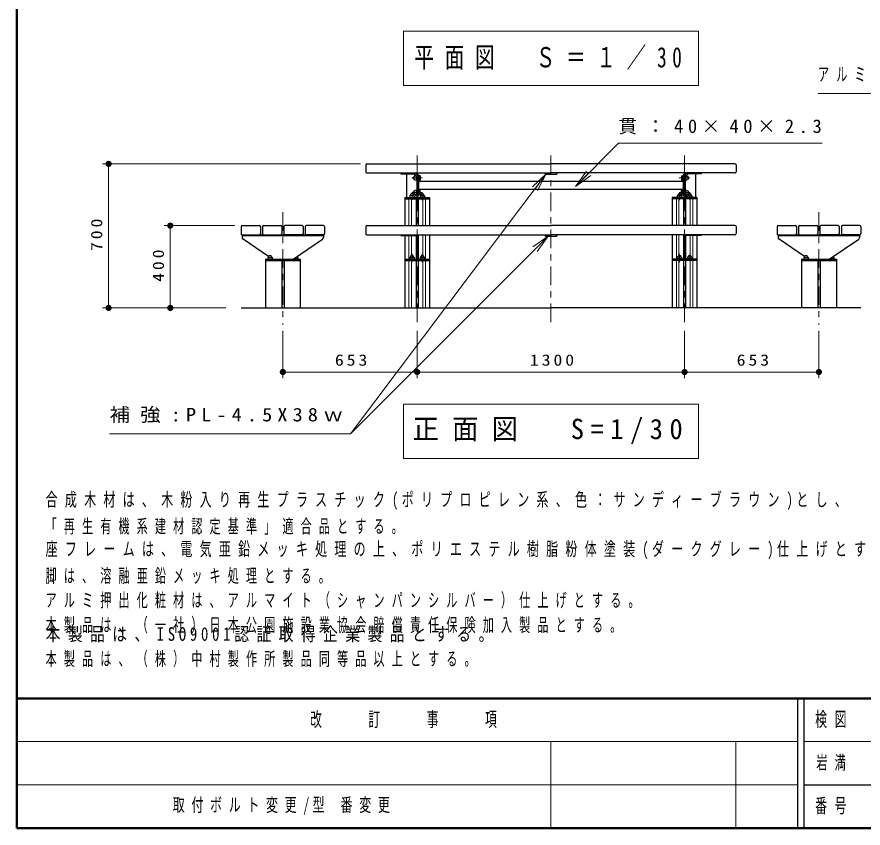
# Model space of a CAD drawing. Units: millimetres on the paper, with parts at other scales. Extents: x -365 to 0, y 0 to 257.
# Drawn here: x -365 to -227.9, y 0 to 131.4 of the extents above; entities that cross this region are included whole.
import ezdxf

# ---------------------------------------------------------------- set-up
doc = ezdxf.new("R2010")
doc.units = ezdxf.units.MM
doc.linetypes.add('USER1', pattern=[4.5, 2.5, -2])
doc.linetypes.add('USER2', pattern=[6, 3, -1, 1, -1])
doc.layers.add('LY_1', color=7, linetype='Continuous', lineweight=25)
doc.layers.add('LY_3', color=7, linetype='Continuous', lineweight=13)
doc.styles.add('ＭＳ ゴシック', font='')
doc.styles.get('ＭＳ ゴシック').set_extended_font_data('MS Gothic')

# ---------------------------------------------------------------- blocks, each defined once
blk = doc.blocks.new('filled_dot')
at = {"color": 0, "linetype": 'Continuous', "lineweight": -2, "const_width": 1.25}
blk.add_lwpolyline([(-0.625, 0, 1), (0.625, 0, 1)], format="xyb", close=True, dxfattribs=at)

msp = doc.modelspace()

# ---------------------------------------------------------------- linework, layer by layer
at = {"layer": 'LY_1', "lineweight": 13}
for p, q in [((-302.377, 129.054), (-302.377, 120.254)), ((-254.577, 129.054), (-302.377, 129.054)), ((-254.577, 120.254), (-254.577, 129.054)), ((-302.377, 120.254), (-254.577, 120.254)), ((-309.31, 107.574), (-351.143, 107.574)), ((-350.143, 84.241), (-350.143, 107.574)), ((-279.236, 105.943), (-310.959, 63.83)), ((-281.441, 103.847), (-279.236, 105.943)), ((-279.236, 105.943), (-281.041, 103.547)), ((-279.236, 105.943), (-280.642, 103.246)), ((-274.487, 103.938), (-272.719, 106.413)), ((-274.487, 103.938), (-272.366, 106.059)), ((-272.012, 105.706), (-274.487, 103.938)), ((-301.477, 101.941), (-301.477, 97.574)), ((-301.066, 101.941), (-301.066, 97.574)), ((-299.22, 101.941), (-299.22, 97.574)), ((-298.81, 101.941), (-298.81, 97.574)), ((-258.143, 101.941), (-258.143, 97.574)), ((-257.733, 101.941), (-257.733, 97.574)), ((-255.887, 101.941), (-255.887, 97.574)), ((-255.477, 101.941), (-255.477, 97.574)), ((-329.677, 97.574), (-341.143, 97.574)), ((-340.143, 84.241), (-340.143, 97.574)), ((-299.22, 96.108), (-299.22, 92.743)), ((-298.81, 96.108), (-298.81, 92.141)), ((-258.143, 96.108), (-258.143, 92.141)), ((-257.733, 96.108), (-257.733, 92.743)), ((-301.477, 95.958), (-301.477, 92.141)), ((-301.066, 95.958), (-301.066, 92.743)), ((-281.381, 94.115), (-278.906, 95.883)), ((-278.906, 95.883), (-281.028, 93.761)), ((-278.906, 95.883), (-280.674, 93.408)), ((-255.887, 95.958), (-255.887, 92.743)), ((-255.477, 95.958), (-255.477, 92.141)), ((-301.477, 91.941), (-301.477, 84.241)), ((-301.066, 91.941), (-301.066, 84.241)), ((-299.22, 91.941), (-299.22, 84.241)), ((-298.81, 91.941), (-298.81, 84.241)), ((-258.143, 91.941), (-258.143, 84.241)), ((-257.733, 91.941), (-257.733, 84.241)), ((-255.887, 91.941), (-255.887, 84.241)), ((-255.477, 91.941), (-255.477, 84.241)), ((-331.143, 84.241), (-351.143, 84.241)), ((-331.143, 84.241), (-341.143, 84.241)), ((-321.91, 80.512), (-321.91, 72.86)), ((-300.143, 80.512), (-300.143, 72.86)), ((-256.81, 80.512), (-256.81, 72.86)), ((-235.043, 80.512), (-235.043, 72.86)), ((-300.143, 73.86), (-321.91, 73.86)), ((-256.81, 73.86), (-300.143, 73.86)), ((-235.043, 73.86), (-256.81, 73.86)), ((-302.377, 68.641), (-302.377, 59.841)), ((-254.577, 68.641), (-302.377, 68.641)), ((-254.577, 59.841), (-254.577, 68.641)), ((-302.377, 59.841), (-254.577, 59.841))]:
    msp.add_line(p, q, dxfattribs=at)
at = {"layer": 'LY_1', "linetype": 'USER2', "lineweight": 13}
for p, q in [((-300.143, 108.941), (-300.143, 81.512)), ((-278.477, 108.941), (-278.477, 81.512)), ((-256.81, 108.941), (-256.81, 81.512)), ((-301.009, 105.291), (-299.288, 105.291)), ((-255.944, 105.291), (-257.665, 105.291)), ((-301.009, 102.958), (-299.288, 102.958)), ((-300.977, 102.992), (-300.977, 101.766)), ((-299.31, 102.992), (-299.31, 101.672)), ((-255.944, 102.958), (-257.665, 102.958)), ((-257.643, 102.992), (-257.643, 101.672)), ((-255.977, 102.992), (-255.977, 101.766)), ((-321.91, 99.741), (-321.91, 81.512)), ((-235.043, 99.741), (-235.043, 81.512)), ((-300.977, 92.992), (-300.977, 91.766)), ((-299.31, 92.992), (-299.31, 91.672)), ((-257.643, 92.992), (-257.643, 91.672)), ((-255.977, 92.992), (-255.977, 91.766))]:
    msp.add_line(p, q, dxfattribs=at)
at = {"layer": 'LY_1'}
for p, q in [((-308.477, 107.408), (-308.477, 106.274)), ((-308.31, 107.574), (-278.477, 107.574)), ((-248.643, 107.574), (-278.477, 107.574)), ((-248.477, 107.408), (-248.477, 106.274)), ((-308.31, 106.108), (-278.477, 106.108)), ((-302.81, 106.108), (-302.81, 105.958)), ((-302.81, 105.958), (-300.218, 105.958)), ((-301.885, 105.957), (-301.885, 102.141)), ((-300.718, 105.957), (-300.218, 105.457)), ((-300.218, 105.958), (-300.218, 102.141)), ((-300.068, 105.958), (-300.068, 102.141)), ((-300.068, 105.791), (-299.918, 105.791)), ((-299.918, 105.791), (-299.918, 102.458)), ((-299.885, 105.641), (-299.918, 105.641)), ((-299.885, 105.641), (-299.885, 104.941)), ((-299.652, 105.624), (-299.885, 105.624)), ((-299.652, 105.624), (-299.652, 104.958)), ((-279.427, 106.108), (-279.427, 105.883)), ((-279.427, 105.883), (-277.527, 105.883)), ((-248.643, 106.108), (-278.477, 106.108)), ((-277.527, 106.108), (-277.527, 105.883)), ((-257.302, 105.624), (-257.069, 105.624)), ((-257.302, 105.624), (-257.302, 104.958)), ((-257.069, 105.641), (-257.035, 105.641)), ((-257.069, 105.641), (-257.069, 104.941)), ((-257.035, 105.791), (-257.035, 102.458)), ((-256.885, 105.791), (-257.035, 105.791)), ((-256.885, 105.958), (-256.885, 102.141)), ((-254.143, 105.958), (-256.735, 105.958)), ((-256.735, 105.958), (-256.735, 102.141)), ((-256.235, 105.957), (-256.735, 105.457)), ((-255.069, 105.957), (-255.069, 102.141)), ((-254.143, 106.108), (-254.143, 105.958)), ((-299.885, 104.941), (-299.918, 104.941)), ((-299.918, 104.791), (-257.035, 104.791)), ((-299.652, 104.958), (-299.885, 104.958)), ((-257.302, 104.958), (-257.069, 104.958)), ((-257.069, 104.941), (-257.035, 104.941)), ((-299.918, 103.458), (-257.035, 103.458)), ((-299.885, 103.308), (-299.918, 103.308)), ((-299.885, 102.608), (-299.885, 103.308)), ((-299.652, 103.291), (-299.885, 103.291)), ((-299.652, 102.624), (-299.652, 103.291)), ((-257.302, 102.624), (-257.302, 103.291)), ((-257.302, 103.291), (-257.069, 103.291)), ((-257.069, 102.608), (-257.069, 103.308)), ((-257.069, 103.308), (-257.035, 103.308)), ((-302.143, 102.141), (-302.143, 97.574)), ((-302.143, 102.141), (-298.143, 102.141)), ((-302.143, 101.941), (-298.143, 101.941)), ((-300.218, 102.641), (-300.718, 102.141)), ((-300.31, 101.941), (-300.31, 97.574)), ((-300.068, 102.458), (-299.918, 102.458)), ((-299.977, 101.941), (-299.977, 97.574)), ((-299.885, 102.608), (-299.918, 102.608)), ((-299.652, 102.624), (-299.885, 102.624)), ((-299.66, 102.474), (-298.96, 102.474)), ((-299.66, 102.474), (-299.66, 102.141)), ((-299.66, 102.208), (-298.96, 102.208)), ((-298.96, 102.474), (-298.96, 102.141)), ((-298.143, 102.141), (-298.143, 97.574)), ((-258.81, 102.141), (-258.81, 97.574)), ((-254.81, 102.141), (-258.81, 102.141)), ((-254.81, 101.941), (-258.81, 101.941)), ((-257.293, 102.474), (-257.993, 102.474)), ((-257.993, 102.474), (-257.993, 102.141)), ((-257.293, 102.208), (-257.993, 102.208)), ((-257.302, 102.624), (-257.069, 102.624)), ((-257.293, 102.474), (-257.293, 102.141)), ((-257.069, 102.608), (-257.035, 102.608)), ((-256.885, 102.458), (-257.035, 102.458)), ((-256.977, 101.941), (-256.977, 97.574)), ((-256.735, 102.641), (-256.235, 102.141)), ((-256.643, 101.941), (-256.643, 97.574)), ((-256.327, 102.474), (-256.327, 102.141)), ((-255.627, 102.474), (-256.327, 102.474)), ((-255.627, 102.208), (-256.327, 102.208)), ((-255.627, 102.474), (-255.627, 102.141)), ((-254.81, 102.141), (-254.81, 97.574)), ((-328.677, 97.407), (-328.677, 96.274)), ((-328.51, 97.574), (-325.71, 97.574)), ((-325.543, 97.407), (-325.543, 96.274)), ((-325.21, 97.407), (-325.21, 96.274)), ((-325.043, 97.574), (-322.243, 97.574)), ((-322.077, 97.407), (-322.077, 96.274)), ((-321.743, 97.407), (-321.743, 96.274)), ((-318.777, 97.574), (-321.577, 97.574)), ((-318.61, 97.407), (-318.61, 96.274)), ((-318.277, 97.407), (-318.277, 96.274)), ((-315.31, 97.574), (-318.11, 97.574)), ((-315.143, 97.407), (-315.143, 96.274)), ((-308.477, 97.408), (-308.477, 96.274)), ((-308.31, 97.574), (-278.477, 97.574)), ((-248.643, 97.574), (-278.477, 97.574)), ((-248.477, 97.408), (-248.477, 96.274)), ((-241.81, 97.407), (-241.81, 96.274)), ((-241.643, 97.574), (-238.843, 97.574)), ((-238.677, 97.407), (-238.677, 96.274)), ((-238.343, 97.407), (-238.343, 96.274)), ((-238.177, 97.574), (-235.377, 97.574)), ((-235.21, 97.407), (-235.21, 96.274)), ((-234.877, 97.407), (-234.877, 96.274)), ((-231.91, 97.574), (-234.71, 97.574)), ((-231.743, 97.407), (-231.743, 96.274)), ((-231.41, 97.407), (-231.41, 96.274)), ((-228.443, 97.574), (-231.243, 97.574)), ((-228.277, 97.407), (-228.277, 96.274)), ((-328.51, 96.107), (-325.71, 96.107)), ((-328.493, 96.107), (-315.243, 96.107)), ((-328.493, 96.107), (-328.493, 95.624)), ((-325.043, 96.107), (-322.243, 96.107)), ((-318.777, 96.107), (-321.577, 96.107)), ((-315.31, 96.107), (-318.11, 96.107)), ((-315.327, 96.107), (-315.327, 95.624)), ((-308.31, 96.108), (-278.477, 96.108)), ((-302.81, 96.108), (-302.81, 95.958)), ((-299.977, 96.108), (-299.977, 92.141)), ((-298.143, 96.108), (-298.143, 84.241)), ((-279.427, 96.108), (-279.427, 95.883)), ((-248.643, 96.108), (-278.477, 96.108)), ((-277.527, 96.108), (-277.527, 95.883)), ((-258.81, 96.108), (-258.81, 84.241)), ((-256.977, 96.108), (-256.977, 92.141)), ((-254.143, 96.108), (-254.143, 95.958)), ((-241.643, 96.107), (-238.843, 96.107)), ((-241.627, 96.107), (-228.377, 96.107)), ((-241.627, 96.107), (-241.627, 95.624)), ((-238.177, 96.107), (-235.377, 96.107)), ((-231.91, 96.107), (-234.71, 96.107)), ((-228.443, 96.107), (-231.243, 96.107)), ((-228.46, 96.107), (-228.46, 95.624)), ((-328.493, 95.957), (-315.327, 95.957)), ((-328.355, 95.364), (-328.493, 95.624)), ((-324.25, 92.595), (-328.355, 95.364)), ((-320.243, 92.141), (-315.465, 95.364)), ((-315.465, 95.364), (-315.327, 95.624)), ((-302.81, 95.958), (-300.218, 95.958)), ((-302.143, 95.958), (-302.143, 84.241)), ((-300.31, 95.958), (-300.31, 92.141)), ((-300.218, 95.958), (-300.218, 92.141)), ((-300.068, 95.958), (-300.068, 92.141)), ((-279.427, 95.883), (-277.527, 95.883)), ((-256.885, 95.958), (-256.885, 92.141)), ((-254.143, 95.958), (-256.735, 95.958)), ((-256.735, 95.958), (-256.735, 92.141)), ((-256.643, 95.958), (-256.643, 92.141)), ((-254.81, 95.958), (-254.81, 84.241)), ((-241.627, 95.957), (-228.46, 95.957)), ((-241.488, 95.364), (-241.627, 95.624)), ((-237.383, 92.595), (-241.488, 95.364)), ((-233.377, 92.141), (-228.598, 95.364)), ((-228.598, 95.364), (-228.46, 95.624)), ((-324.743, 92.141), (-319.077, 92.141)), ((-324.743, 92.141), (-324.743, 84.241)), ((-324.743, 91.941), (-319.077, 91.941)), ((-324.343, 92.474), (-324.343, 92.141)), ((-324.343, 92.474), (-323.643, 92.474)), ((-324.343, 92.207), (-323.643, 92.207)), ((-323.643, 92.474), (-323.643, 92.141)), ((-322.077, 91.941), (-322.077, 84.241)), ((-321.71, 91.941), (-321.71, 84.241)), ((-320.177, 92.186), (-320.177, 92.141)), ((-319.477, 92.207), (-320.144, 92.207)), ((-319.477, 92.474), (-319.749, 92.474)), ((-319.477, 92.474), (-319.477, 92.141)), ((-319.077, 92.141), (-319.077, 84.241)), ((-302.143, 92.141), (-298.143, 92.141)), ((-302.143, 91.941), (-298.143, 91.941)), ((-301.327, 92.474), (-301.327, 92.141)), ((-301.327, 92.474), (-300.627, 92.474)), ((-301.327, 92.208), (-300.627, 92.208)), ((-300.627, 92.474), (-300.627, 92.141)), ((-300.31, 91.941), (-300.31, 84.241)), ((-299.977, 91.941), (-299.977, 84.241)), ((-299.66, 92.474), (-298.96, 92.474)), ((-299.66, 92.474), (-299.66, 92.141)), ((-299.66, 92.208), (-298.96, 92.208)), ((-298.96, 92.474), (-298.96, 92.141)), ((-254.81, 92.141), (-258.81, 92.141)), ((-254.81, 91.941), (-258.81, 91.941)), ((-257.293, 92.474), (-257.993, 92.474)), ((-257.993, 92.474), (-257.993, 92.141)), ((-257.293, 92.208), (-257.993, 92.208)), ((-257.293, 92.474), (-257.293, 92.141)), ((-256.977, 91.941), (-256.977, 84.241)), ((-256.643, 91.941), (-256.643, 84.241)), ((-256.327, 92.474), (-256.327, 92.141)), ((-255.627, 92.474), (-256.327, 92.474)), ((-255.627, 92.208), (-256.327, 92.208)), ((-255.627, 92.474), (-255.627, 92.141)), ((-237.877, 92.141), (-232.21, 92.141)), ((-237.877, 92.141), (-237.877, 84.241)), ((-237.877, 91.941), (-232.21, 91.941)), ((-237.477, 92.474), (-237.477, 92.141)), ((-237.477, 92.474), (-236.777, 92.474)), ((-237.477, 92.207), (-236.777, 92.207)), ((-236.777, 92.474), (-236.777, 92.141)), ((-235.21, 91.941), (-235.21, 84.241)), ((-234.843, 91.941), (-234.843, 84.241)), ((-233.31, 92.186), (-233.31, 92.141)), ((-232.61, 92.207), (-233.278, 92.207)), ((-232.61, 92.474), (-232.882, 92.474)), ((-232.61, 92.474), (-232.61, 92.141)), ((-232.21, 92.141), (-232.21, 84.241)), ((-328.677, 84.241), (-278.477, 84.241)), ((-228.277, 84.241), (-278.477, 84.241))]:
    msp.add_line(p, q, dxfattribs=at)
at = {"layer": 'LY_1', "linetype": 'USER1', "lineweight": 13}
for p, q in [((-300.518, 105.624), (-300.252, 105.624)), ((-300.518, 105.624), (-300.518, 104.958)), ((-300.252, 105.641), (-300.218, 105.641)), ((-300.252, 105.641), (-300.252, 104.941)), ((-256.702, 105.641), (-256.735, 105.641)), ((-256.702, 105.641), (-256.702, 104.941)), ((-256.435, 105.624), (-256.702, 105.624)), ((-256.435, 105.624), (-256.435, 104.958)), ((-300.518, 104.958), (-300.252, 104.958)), ((-300.252, 104.941), (-300.218, 104.941)), ((-256.702, 104.941), (-256.735, 104.941)), ((-256.435, 104.958), (-256.702, 104.958)), ((-300.518, 103.291), (-300.252, 103.291)), ((-300.518, 102.624), (-300.518, 103.291)), ((-300.252, 103.308), (-300.218, 103.308)), ((-300.252, 102.608), (-300.252, 103.308)), ((-256.702, 103.308), (-256.735, 103.308)), ((-256.702, 102.608), (-256.702, 103.308)), ((-256.435, 103.291), (-256.702, 103.291)), ((-256.435, 102.624), (-256.435, 103.291)), ((-301.327, 102.474), (-301.327, 102.141)), ((-301.327, 102.474), (-300.627, 102.474)), ((-301.327, 102.208), (-300.627, 102.208)), ((-300.627, 102.474), (-300.627, 102.141)), ((-300.518, 102.624), (-300.252, 102.624)), ((-300.252, 102.608), (-300.218, 102.608)), ((-256.702, 102.608), (-256.735, 102.608)), ((-256.435, 102.624), (-256.702, 102.624))]:
    msp.add_line(p, q, dxfattribs=at)
at = {"layer": 'LY_1', "lineweight": 13}
for points in [[(-191.082, 98.886), (-211.173, 118.977), (-235.178, 118.977)], [(-274.487, 103.938), (-267.516, 110.909), (-234.516, 110.909)], [(-278.906, 95.883), (-310.959, 63.83), (-349.98, 63.83)]]:
    msp.add_lwpolyline(points, dxfattribs=at)
at = {"layer": 'LY_1'}
for centre, radius, start, end in [((-308.31, 107.408), 0.167, 90, 180), ((-248.643, 107.408), 0.167, 360, 90), ((-308.31, 106.274), 0.167, 179.99999, 270), ((-300.218, 105.958), 0.15, 0, 90), ((-256.735, 105.958), 0.15, 90, 180), ((-248.643, 106.274), 0.167, 270, 0.00001), ((-299.31, 102.474), 0.283, 0, 180), ((-257.643, 102.474), 0.283, 360, 180), ((-255.977, 102.474), 0.283, 360, 180), ((-328.51, 97.407), 0.167, 90, 180), ((-325.71, 97.407), 0.167, 0, 90), ((-325.043, 97.407), 0.167, 90, 180), ((-322.243, 97.407), 0.167, 0, 90), ((-321.577, 97.407), 0.167, 90, 180), ((-318.777, 97.407), 0.167, 360, 90), ((-318.11, 97.407), 0.167, 90, 180), ((-315.31, 97.407), 0.167, 360, 90), ((-308.31, 97.408), 0.167, 90, 180), ((-248.643, 97.408), 0.167, 360, 90), ((-241.643, 97.407), 0.167, 90, 180), ((-238.843, 97.407), 0.167, 0, 90), ((-238.177, 97.407), 0.167, 90, 180), ((-235.377, 97.407), 0.167, 0, 90), ((-234.71, 97.407), 0.167, 90, 180), ((-231.91, 97.407), 0.167, 360, 90), ((-231.243, 97.407), 0.167, 90, 180), ((-228.443, 97.407), 0.167, 360, 90), ((-328.51, 96.274), 0.167, 179.99999, 270), ((-325.71, 96.274), 0.167, 270, 0), ((-325.043, 96.274), 0.167, 179.99999, 270), ((-322.243, 96.274), 0.167, 270, 0), ((-321.577, 96.274), 0.167, 180, 270), ((-318.777, 96.274), 0.167, 270, 0.00001), ((-318.11, 96.274), 0.167, 180, 270), ((-315.31, 96.274), 0.167, 270, 0.00001), ((-308.31, 96.274), 0.167, 179.99999, 270), ((-300.218, 95.958), 0.15, 0, 90), ((-256.735, 95.958), 0.15, 90, 180), ((-248.643, 96.274), 0.167, 270, 0.00001), ((-241.643, 96.274), 0.167, 179.99999, 270), ((-238.843, 96.274), 0.167, 270, 0), ((-238.177, 96.274), 0.167, 179.99999, 270), ((-235.377, 96.274), 0.167, 270, 0), ((-234.71, 96.274), 0.167, 180, 270), ((-231.91, 96.274), 0.167, 270, 0.00001), ((-231.243, 96.274), 0.167, 180, 270), ((-228.443, 96.274), 0.167, 270, 0.00001), ((-323.993, 92.474), 0.283, 359.99999, 179.99999), ((-319.827, 92.474), 0.283, 0.00001, 25.20722), ((-300.977, 92.474), 0.283, 0, 180), ((-299.31, 92.474), 0.283, 0, 180), ((-257.643, 92.474), 0.283, 360, 180), ((-255.977, 92.474), 0.283, 360, 180), ((-237.127, 92.474), 0.283, 359.99999, 179.99999), ((-232.96, 92.474), 0.283, 0.00001, 25.20722)]:
    msp.add_arc(centre, radius, start, end, dxfattribs=at)
at = {"layer": 'LY_1', "linetype": 'USER1', "lineweight": 13}
for centre, start, end in [((-300.518, 105.291), 89.99999, 270), ((-256.435, 105.291), 270, 90), ((-300.518, 102.958), 89.99999, 270), ((-256.435, 102.958), 270, 90), ((-300.977, 102.474), 0, 180)]:
    msp.add_arc(centre, 0.283, start, end, dxfattribs=at)
at = {"layer": 'LY_3', "lineweight": 50}
for p, q in [((-365, 257), (-365, 0)), ((-365, 21), (0, 21)), ((-365, 0), (0, 0))]:
    msp.add_line(p, q, dxfattribs=at)
at = {"layer": 'LY_3', "color": 211, "lineweight": 25}
for p, q in [((-238.5, 21), (-238.5, 0)), ((-237.5, 21), (-237.5, 0)), ((-237.5, 7), (0, 7))]:
    msp.add_line(p, q, dxfattribs=at)
at = {"layer": 'LY_3'}
for p, q in [((-365, 14), (-238.5, 14)), ((-278.5, 14), (-278.5, 0)), ((-248.5, 14), (-248.5, 0)), ((-237.5, 14), (-182.5, 14)), ((-365, 7), (-238.5, 7))]:
    msp.add_line(p, q, dxfattribs=at)

# ---------------------------------------------------------------- block references
at = {"layer": 'LY_1', "lineweight": 13, "xscale": 0.4, "yscale": 0.4}
for p, rotation in [((-350.143, 107.574), 270), ((-340.143, 97.574), 270), ((-350.143, 84.241), 90), ((-340.143, 84.241), 90), ((-300.143, 73.86), 180), ((-256.81, 73.86), 180), ((-235.043, 73.86), 180)]:
    msp.add_blockref('filled_dot', p, dxfattribs=dict(at, rotation=rotation))
msp.add_blockref('filled_dot', (-321.91, 73.86), dxfattribs=at)

# ---------------------------------------------------------------- texts
at = {"layer": 'LY_1', "style": 'ＭＳ ゴシック'}
for s, insert, char_height, attachment_point in [('\\T1.56;\\W0.7;平面図\u3000Ｓ＝１／30', (-278.477, 124.654), 3.299, 5), ('\\T1.64;\\W0.6;アルミ押出化粧材', (-235.178, 121.977), 2.199, 4), ('\\T1.5;貫：40×40×2.3', (-267.516, 113.559), 2.199, 4), ('\\T1.33;\\W1.15;653', (-310.61, 74.86), 1.833, 8), ('\\T1.33;\\W1.15;1300', (-278.056, 74.86), 1.833, 8), ('\\T1.33;\\W1.15;653', (-245.51, 74.86), 1.833, 8), ('\\T1.5;\\W1.1;補強:PL-4.5X38ｗ', (-349.98, 66.83), 2.199, 4), ('\\T1.5;\\W0.95;正面図\u3000S=1/30', (-278.477, 64.241), 3.299, 5), ('\\T1.6;\\W0.65;合成木材は、木粉入り再生プラスチック(ポリプロピレン系、色：サンディーブラウン)とし、', (-360.354, 51.53), 2.199, 7), ('\\T1.64;\\W0.6;「再生有機系建材認定基準」適合品とする。', (-360.354, 47.53), 2.199, 7), ('\\T1.6;\\W0.65;座フレームは、電気亜鉛メッキ処理の上、ポリエステル樹脂粉体塗装(ダークグレー)仕上げとする。', (-360.354, 43.53), 2.199, 7), ('\\T1.64;\\W0.6;脚は、溶融亜鉛メッキ処理とする。', (-360.354, 39.53), 2.199, 7), ('\\T1.64;\\W0.6;アルミ押出化粧材は、アルマイト（シャンパンシルバー）仕上げとする。', (-360.354, 35.53), 2.199, 7), ('\\T1.64;\\W0.6;本製品は、（一社）日本公園施設業協会賠償責任保険加入製品とする。', (-360.354, 31.53), 2.199, 7), ('\\T1.5;\\W0.8;本製品は、ISO9001認証取得企業製品とする。', (-360.354, 32.53), 2.199, 1), ('\\T1.64;\\W0.6;本製品は、（株）中村製作所製品同等品以上とする。', (-360.354, 28.53), 2.199, 1), ('\\T1.64;\\W0.6;岩満', (-232.5, 10.5), 2.199, 5), ('\\T1.55;\\W0.65;取付ボルト変更/型\\~番変更', (-339.75, 3.5), 2.199, 4)]:
    msp.add_mtext(s, dxfattribs=dict(at, insert=insert, char_height=char_height, attachment_point=attachment_point))
at = {"layer": 'LY_1', "char_height": 1.833, "attachment_point": 8, "rotation": 90, "style": 'ＭＳ ゴシック'}
for s, insert in [('\\T1.33;\\W1.15;700', (-351.143, 96.324)), ('\\T1.33;\\W1.15;400', (-341.143, 91.324))]:
    msp.add_mtext(s, dxfattribs=dict(at, insert=insert))
at = {"layer": 'LY_3', "color": 4, "char_height": 2.346, "attachment_point": 5, "style": 'ＭＳ ゴシック'}
for s, insert in [('\\T1.64;\\W0.6;改\u3000\u3000訂\u3000\u3000事\u3000\u3000項', (-301.75, 17.5)), ('\\T1.64;\\W0.6;検図', (-232.5, 17.5)), ('\\T1.64;\\W0.6;番号', (-232.5, 3.5))]:
    msp.add_mtext(s, dxfattribs=dict(at, insert=insert))

doc.saveas('drawing.dxf')
